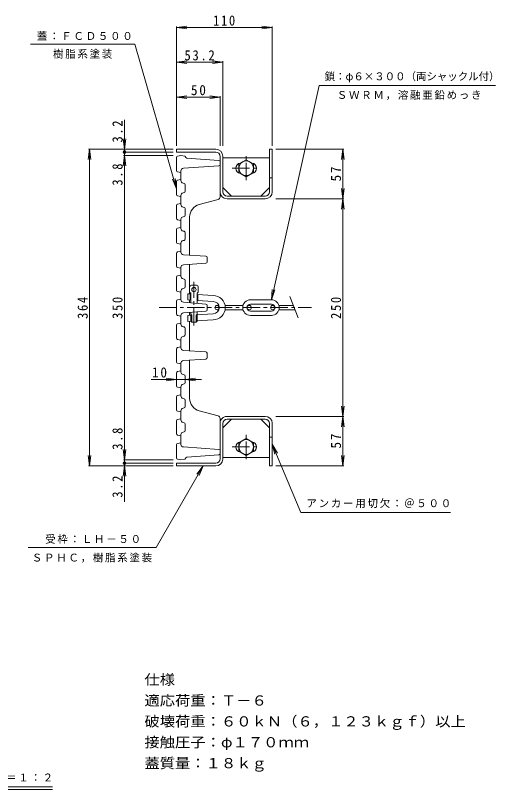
# Model space of a CAD drawing. Units: millimetres, scale not verified. Extents: x -733 to 740, y -549 to 476.
# Drawn here: x 188 to 740, y -414 to 476 of the extents above; entities that cross this region are included whole.
import ezdxf
from ezdxf.enums import TextEntityAlignment as Align

# ---------------------------------------------------------------- set-up
doc = ezdxf.new("R2010")
doc.units = ezdxf.units.MM
doc.header["$LTSCALE"] = 4
doc.header["$PDMODE"] = 32
doc.header["$PDSIZE"] = 3.2
doc.linetypes.add('CHAIN1', pattern=[8, 5, -1, 1, -1])
for name, color, linetype, lineweight in [('0-0_0', 3, 'Continuous', 9), ('0-1', 2, 'Continuous', 9), ('0-E', 7, 'Continuous', 9), ('0-F', 7, 'Continuous', 9), ('1-F', 7, 'Continuous', 9)]:
    doc.layers.add(name, color=color, linetype=linetype, lineweight=lineweight)
doc.styles.add('ＭＳ ゴシック', font='')
doc.styles.get('ＭＳ ゴシック').set_extended_font_data('MS Gothic')

msp = doc.modelspace()

# ---------------------------------------------------------------- linework, layer by layer
at = {"layer": '0-0_0'}
for p, q in [((373.169, 312.84), (373.169, 297.55)), ((378.169, 315.07), (374.375, 314.311)), ((378.169, 315.07), (383.169, 314.07)), ((383.169, 314.07), (383.169, 313.926)), ((421.781, 309.174), (385.02, 311.931)), ((421.769, 302.977), (380.97, 300.257)), ((423.169, 307.678), (423.169, 267.377)), ((374.375, 296.079), (378.169, 295.32)), ((378.169, 297.263), (378.169, 286.029)), ((373.169, 285.09), (373.169, 270.05)), ((378.169, 287.32), (374.375, 286.561)), ((380.581, 283.088), (381.963, 282.811)), ((383.169, 281.34), (383.169, 273.8)), ((374.375, 268.579), (378.169, 267.82)), ((378.169, 269.111), (378.169, 258.53)), ((381.963, 272.329), (380.581, 272.052)), ((378.169, 259.82), (374.375, 259.061)), ((420.94, 264.478), (399.317, 258.732)), ((373.169, 257.59), (373.169, 242.55)), ((380.581, 255.588), (381.963, 255.311)), ((383.169, 253.84), (383.169, 246.3)), ((374.375, 241.079), (378.169, 240.32)), ((378.169, 241.611), (378.169, 231.029)), ((381.963, 244.829), (380.581, 244.552)), ((388.169, 244.235), (388.169, 200.403)), ((378.169, 232.32), (374.375, 231.561)), ((373.169, 230.09), (373.169, 215.05)), ((380.581, 228.088), (381.963, 227.811)), ((383.169, 226.34), (383.169, 218.8)), ((374.375, 213.579), (378.169, 212.82)), ((378.169, 214.111), (378.169, 203.877)), ((381.963, 217.329), (380.581, 217.052)), ((378.169, 204.82), (374.375, 204.061)), ((373.169, 202.59), (373.169, 187.55)), ((380.97, 200.883), (406.769, 199.163)), ((408.169, 197.667), (408.169, 192.473)), ((380.97, 189.257), (406.769, 190.977)), ((388.169, 155.92), (388.169, 189.737)), ((374.375, 186.079), (378.169, 185.32)), ((378.169, 186.263), (378.169, 176.029)), ((373.169, 175.09), (373.169, 160.05)), ((378.169, 177.32), (374.375, 176.561)), ((380.581, 173.088), (381.963, 172.811)), ((383.169, 171.34), (383.169, 163.8)), ((381.963, 162.329), (380.581, 162.052)), ((396.169, 165.81), (390.169, 165.81)), ((398.169, 157.81), (398.169, 163.81)), ((374.375, 158.579), (378.169, 157.82)), ((378.169, 159.111), (378.169, 149.24)), ((386.169, 149.06), (386.169, 156.06)), ((386.169, 156.06), (389.669, 155.815)), ((389.669, 156.81), (388.169, 157.81)), ((388.669, 148.885), (388.669, 155.885)), ((389.669, 145.55), (389.669, 156.81)), ((396.669, 156.81), (398.169, 157.81)), ((396.669, 144.99), (396.669, 156.81)), ((396.669, 155.325), (415.169, 154.032)), ((397.669, 148.255), (397.669, 155.255)), ((503.35, 152.995), (513.073, 128.233)), ((373.169, 147.59), (373.169, 132.55)), ((378.169, 149.82), (374.375, 149.061)), ((380.93, 146.249), (406.789, 144.18)), ((386.169, 149.06), (389.669, 148.815)), ((388.169, 148.92), (388.169, 145.67)), ((396.669, 148.325), (415.169, 147.032)), ((408.169, 142.685), (408.169, 137.455)), ((421.707, 142.57), (419.669, 142.57)), ((449.523, 142.57), (428.944, 142.57)), ((456.669, 142.57), (455.047, 142.57)), ((482.169, 149.07), (458.169, 149.07)), ((482.169, 144.07), (458.169, 144.07)), ((483.669, 142.57), (485.292, 142.57)), ((490.815, 142.57), (507.444, 142.57)), ((380.93, 133.891), (406.789, 135.96)), ((388.169, 131.22), (388.169, 134.47)), ((389.669, 124.325), (389.669, 134.59)), ((396.669, 124.325), (396.669, 135.15)), ((421.707, 137.57), (419.669, 137.57)), ((449.523, 137.57), (428.944, 137.57)), ((456.669, 137.57), (455.047, 137.57)), ((482.169, 136.07), (458.169, 136.07)), ((483.669, 137.57), (485.292, 137.57)), ((490.815, 137.57), (509.407, 137.57)), ((378.169, 130.32), (374.375, 131.079)), ((378.169, 121.029), (378.169, 130.9)), ((386.169, 131.081), (390.669, 131.395)), ((386.169, 124.081), (386.169, 131.081)), ((390.669, 131.815), (389.669, 131.815)), ((390.669, 123.325), (390.669, 131.815)), ((395.669, 131.745), (415.169, 133.109)), ((396.669, 131.815), (395.669, 131.815)), ((395.669, 123.325), (395.669, 131.815)), ((395.669, 124.745), (415.169, 126.108)), ((482.169, 131.07), (458.169, 131.07)), ((373.169, 105.05), (373.169, 120.09)), ((374.375, 121.561), (378.169, 122.32)), ((380.581, 118.088), (381.963, 117.811)), ((383.169, 116.34), (383.169, 108.8)), ((386.169, 124.081), (390.669, 124.395)), ((388.169, 90.403), (388.169, 124.22)), ((390.669, 123.325), (389.669, 124.325)), ((395.669, 123.325), (390.669, 123.325)), ((395.669, 123.325), (396.669, 124.325)), ((381.963, 107.329), (380.581, 107.052)), ((378.169, 102.82), (374.375, 103.579)), ((378.169, 93.877), (378.169, 104.111)), ((373.169, 77.55), (373.169, 92.59)), ((374.375, 94.061), (378.169, 94.82)), ((380.97, 90.883), (406.769, 89.163)), ((380.97, 79.257), (406.769, 80.977)), ((408.169, 82.473), (408.169, 87.667)), ((378.169, 75.32), (374.375, 76.079)), ((378.169, 66.029), (378.169, 76.263)), ((388.169, 35.905), (388.169, 79.737)), ((373.169, 50.05), (373.169, 65.09)), ((374.375, 66.561), (378.169, 67.32)), ((380.581, 63.088), (381.963, 62.811)), ((383.169, 61.34), (383.169, 53.8)), ((378.169, 47.82), (374.375, 48.579)), ((378.169, 38.529), (378.169, 49.111)), ((381.963, 52.329), (380.581, 52.052)), ((373.169, 22.55), (373.169, 37.59)), ((374.375, 39.061), (378.169, 39.82)), ((380.581, 35.588), (381.963, 35.311)), ((383.169, 33.84), (383.169, 26.3)), ((378.169, 20.32), (374.375, 21.079)), ((378.169, 11.029), (378.169, 21.611)), ((381.963, 24.829), (380.581, 24.552)), ((420.94, 15.662), (399.317, 21.408)), ((373.169, -4.95), (373.169, 10.09)), ((374.375, 11.561), (378.169, 12.32)), ((423.169, -27.538), (423.169, 12.763)), ((380.581, 8.088), (381.963, 7.811)), ((383.169, 6.34), (383.169, -1.2)), ((378.169, -7.18), (374.375, -6.421)), ((378.169, -17.123), (378.169, -5.889)), ((381.963, -2.671), (380.581, -2.948)), ((373.169, -32.7), (373.169, -17.41)), ((374.375, -15.939), (378.169, -15.18)), ((421.769, -22.837), (380.97, -20.117)), ((378.169, -34.93), (374.375, -34.171)), ((378.169, -34.93), (383.169, -33.93)), ((383.169, -33.93), (383.169, -33.786)), ((421.781, -29.034), (385.02, -31.791))]:
    msp.add_line(p, q, dxfattribs=at)
at = {"layer": '0-0_0', "linetype": 'CHAIN1'}
for p, q in [((393.169, 119.325), (393.169, 169.81)), ((353.169, 140.07), (528.425, 140.07))]:
    msp.add_line(p, q, dxfattribs=at)
at = {"layer": '0-0_0'}
for centre in [(393.169, 160.81), (419.669, 140.07), (456.669, 140.07), (483.669, 140.07)]:
    msp.add_circle(centre, 2.5, dxfattribs=at)
for centre, radius, start, end in [((374.669, 312.84), 1.5, 101.30992, 180), ((385.169, 313.926), 2, 180, 265.71085), ((421.669, 304.473), 1.5, 273.81407, 0), ((421.669, 307.678), 1.5, 0, 85.71085), ((374.669, 297.55), 1.5, 180, 258.69006), ((381.169, 297.263), 3, 93.81407, 179.99998), ((374.669, 285.09), 1.5, 101.30992, 180), ((381.169, 286.029), 3, 180, 258.69006), ((381.669, 281.34), 1.5, 0, 78.69006), ((374.669, 270.05), 1.5, 180, 258.69006), ((381.169, 269.111), 3, 101.30992, 180), ((381.669, 273.8), 1.5, 281.30992, 0), ((420.169, 267.377), 3, 284.88045, 0), ((374.669, 257.59), 1.5, 101.30992, 180), ((381.169, 258.53), 3, 180, 258.69006), ((403.169, 244.235), 15, 104.88045, 180), ((381.669, 253.84), 1.5, 0, 78.69006), ((374.669, 242.55), 1.5, 180, 258.69006), ((381.169, 241.611), 3, 101.30992, 180), ((381.669, 246.3), 1.5, 281.30992, 0), ((374.669, 230.09), 1.5, 101.30992, 180), ((381.169, 231.029), 3, 180, 258.69006), ((381.669, 226.34), 1.5, 0, 78.69006), ((374.669, 215.05), 1.5, 180, 258.69006), ((381.169, 214.111), 3, 101.30992, 180), ((381.669, 218.8), 1.5, 281.30992, 0), ((374.669, 202.59), 1.5, 101.30992, 180), ((381.169, 203.877), 3, 180, 266.18591), ((406.669, 197.667), 1.5, 0, 86.18591), ((374.669, 187.55), 1.5, 180, 258.69006), ((381.169, 186.263), 3, 93.81407, 180), ((406.669, 192.473), 1.5, 273.81407, 0), ((374.669, 175.09), 1.5, 101.30992, 180), ((381.169, 176.029), 3, 180, 258.69006), ((381.669, 171.34), 1.5, 0, 78.69006), ((381.169, 159.111), 3, 101.30992, 180), ((381.669, 163.8), 1.5, 281.30992, 0), ((390.169, 163.81), 2, 90, 180), ((396.169, 163.81), 2, 0, 90), ((374.669, 160.05), 1.5, 180, 258.69006), ((415.169, 140.07), 14, 270, 90), ((374.669, 147.59), 1.5, 101.30992, 180), ((381.169, 149.24), 3, 180, 265.42607), ((406.669, 142.685), 1.5, 0, 85.42607), ((415.169, 140.07), 7, 270, 90), ((458.169, 140.07), 9, 90, 270), ((458.169, 140.07), 4, 90, 270), ((482.169, 140.07), 9, 270, 90), ((482.169, 140.07), 4, 270, 90), ((381.169, 130.9), 3, 94.57391, 180), ((406.669, 137.455), 1.5, 274.57391, 0), ((374.669, 132.55), 1.5, 180, 258.69006), ((374.669, 120.09), 1.5, 101.30992, 180), ((381.169, 121.029), 3, 180, 258.69006), ((381.669, 116.34), 1.5, 0, 78.69006), ((381.169, 104.111), 3, 101.30992, 180), ((381.669, 108.8), 1.5, 281.30992, 0), ((374.669, 105.05), 1.5, 180, 258.69006), ((374.669, 92.59), 1.5, 101.30992, 180), ((381.169, 93.877), 3, 180, 266.18591), ((406.669, 87.667), 1.5, 1.40329, 86.18591), ((406.669, 82.473), 1.5, 273.81407, 0), ((374.669, 77.55), 1.5, 180, 258.69006), ((381.169, 76.263), 3, 93.81407, 180), ((374.669, 65.09), 1.5, 101.30992, 180), ((381.169, 66.029), 3, 180, 258.69006), ((381.669, 61.34), 1.5, 0, 78.69006), ((381.669, 53.8), 1.5, 281.30992, 0), ((374.669, 50.05), 1.5, 180, 258.69006), ((381.169, 49.111), 3, 101.30992, 180), ((374.669, 37.59), 1.5, 101.30992, 180), ((381.169, 38.529), 3, 180, 258.69006), ((403.169, 35.905), 15, 180, 255.11954), ((381.669, 33.84), 1.5, 0, 78.69006), ((374.669, 22.55), 1.5, 180, 258.69006), ((381.169, 21.611), 3, 101.30992, 180), ((381.669, 26.3), 1.5, 281.30992, 0), ((374.669, 10.09), 1.5, 101.30992, 180), ((381.169, 11.029), 3, 180, 258.69006), ((420.169, 12.763), 3, 1.40329, 75.11954), ((381.669, 6.34), 1.5, 0, 78.69006), ((374.669, -4.95), 1.5, 180, 258.69006), ((381.169, -5.889), 3, 101.30992, 180), ((381.669, -1.2), 1.5, 281.30992, 0), ((374.669, -17.41), 1.5, 101.30992, 180), ((381.169, -17.123), 3, 180, 266.18591), ((421.669, -24.333), 1.5, 1.40329, 86.18591), ((374.669, -32.7), 1.5, 180, 258.69006), ((385.169, -33.786), 2, 94.28914, 180), ((421.669, -27.538), 1.5, 274.28914, 0)]:
    msp.add_arc(centre, radius, start, end, dxfattribs=at)
at = {"layer": '0-1'}
for p, q in [((373.169, 318.87), (373.169, 322.07)), ((373.169, 322.07), (418.369, 322.07)), ((479.969, 322.07), (483.169, 322.07)), ((479.969, 273.27), (479.969, 322.07)), ((483.169, 273.07), (483.169, 322.07)), ((373.169, 318.87), (418.169, 318.87)), ((423.169, 313.87), (423.169, 273.07)), ((426.369, 273.27), (426.369, 314.07)), ((426.369, 312.27), (479.969, 312.27)), ((479.969, 289.07), (483.169, 289.07)), ((436.369, 268.27), (426.369, 278.27)), ((469.969, 268.27), (479.969, 278.27)), ((431.369, 268.27), (474.969, 268.27)), ((431.169, 265.07), (475.169, 265.07)), ((436.369, 11.87), (426.369, 1.87)), ((431.169, 15.07), (475.169, 15.07)), ((431.369, 11.87), (474.969, 11.87)), ((469.969, 11.87), (479.969, 1.87)), ((423.169, 7.07), (423.169, -33.73)), ((426.369, 6.87), (426.369, -33.93)), ((479.969, 6.87), (479.969, -41.93)), ((483.169, 7.07), (483.169, -41.93)), ((444.682, -15.23), (453.169, -10.33)), ((444.682, -25.03), (444.682, -15.23)), ((453.169, -10.33), (461.656, -15.23)), ((461.656, -15.23), (461.656, -25.03)), ((479.969, -8.93), (483.169, -8.93)), ((453.169, -29.93), (444.682, -25.03)), ((461.656, -25.03), (453.169, -29.93)), ((426.369, -32.13), (479.969, -32.13)), ((373.169, -38.73), (418.169, -38.73)), ((373.169, -38.73), (373.169, -41.93)), ((373.169, -41.93), (418.369, -41.93)), ((479.969, -41.93), (483.169, -41.93))]:
    msp.add_line(p, q, dxfattribs=at)
at = {"layer": '0-1', "linetype": 'CHAIN1'}
for p, q in [((453.169, 286.47), (453.169, 314.07)), ((437.169, 300.27), (469.169, 300.27)), ((453.169, -33.93), (453.169, -6.33)), ((437.169, -20.13), (469.169, -20.13))]:
    msp.add_line(p, q, dxfattribs=at)
at = {"layer": '0-1'}
msp.add_lwpolyline([(461.656, 295.37), (461.656, 305.17), (453.169, 310.07), (444.682, 305.17), (444.682, 295.37), (453.169, 290.47)], close=True, dxfattribs=at)
for centre in [(453.169, 300.27), (453.169, -20.13)]:
    msp.add_circle(centre, 8.5, dxfattribs=at)
for centre, radius, start, end in [((418.369, 314.07), 8, 0, 90), ((418.169, 313.87), 5, 0, 90), ((447.169, 300.27), 6, 96.13597, 263.86401), ((459.169, 300.27), 6, 276.13597, 83.86401), ((431.169, 273.07), 8, 180, 270), ((431.369, 273.27), 5, 180, 270), ((474.969, 273.27), 5, 270, 0), ((475.169, 273.07), 8, 270, 0), ((431.169, 7.07), 8, 89.99998, 180), ((431.369, 6.87), 5, 90, 180), ((474.969, 6.87), 5, 0, 90), ((475.169, 7.07), 8, 0, 90), ((447.169, -20.13), 6, 96.13597, 263.86401), ((459.169, -20.13), 6, 276.13597, 83.86401), ((418.169, -33.73), 5, 270, 0), ((418.369, -33.93), 8, 270, 0)]:
    msp.add_arc(centre, radius, start, end, dxfattribs=at)
at = {"layer": '0-E'}
for p, q in [((205.156, 442.84), (324.988, 442.84)), ((373.169, 276.624), (324.988, 442.84)), ((537.091, 395.391), (482.169, 149.07)), ((537.091, 395.391), (739.955, 395.391)), ((373.169, 276.624), (368.352, 287.615)), ((373.169, 276.624), (371.361, 288.487)), ((483.169, -16.93), (486.333, -28.505)), ((403.853, -41.93), (396.548, -51.45)), ((516.094, -95.301), (688.136, -95.301)), ((202.597, -135.531), (349.812, -135.531))]:
    msp.add_line(p, q, dxfattribs=at)
for points in [[(516.094, -95.301), (483.169, -16.93), (489.221, -27.292)], [(349.812, -135.531), (403.853, -41.93), (399.261, -53.016)]]:
    msp.add_lwpolyline(points, dxfattribs=at)
at = {"layer": '0-F'}
for p, q in [((373.169, 462.07), (385.067, 463.637)), ((373.169, 326.07), (373.169, 463.27)), ((483.169, 462.07), (471.272, 463.637)), ((483.169, 326.07), (483.169, 463.27)), ((373.169, 462.07), (483.169, 462.07)), ((373.169, 462.07), (385.067, 460.504)), ((483.169, 462.07), (471.272, 460.504)), ((373.169, 422.07), (385.067, 423.637)), ((373.169, 422.07), (426.369, 422.07)), ((373.169, 422.07), (385.067, 420.504)), ((426.369, 422.07), (414.472, 423.637)), ((426.369, 422.07), (414.472, 420.504)), ((426.369, 326.07), (426.369, 423.27)), ((373.169, 382.07), (385.067, 383.636)), ((423.169, 382.07), (411.272, 383.636)), ((423.169, 326.07), (423.169, 383.27)), ((373.169, 382.07), (423.169, 382.07)), ((373.169, 382.07), (385.067, 380.504)), ((423.169, 382.07), (411.272, 380.504)), ((313.169, -83.27), (313.169, 355.991)), ((313.169, 322.07), (311.603, 333.967)), ((313.169, 322.07), (314.736, 333.967)), ((273.169, 322.07), (271.603, 310.173)), ((369.169, 322.07), (271.969, 322.07)), ((273.169, -41.93), (273.169, 322.07)), ((273.169, 322.07), (274.735, 310.173)), ((487.169, 322.07), (565.613, 322.07)), ((564.413, 322.07), (562.847, 310.173)), ((564.413, -41.93), (564.413, 322.07)), ((564.413, 322.07), (565.98, 310.173)), ((313.169, 315.07), (311.603, 303.173)), ((369.169, 318.87), (311.969, 318.87)), ((369.169, 315.07), (311.969, 315.07)), ((313.169, 315.07), (314.736, 303.173)), ((565.98, 276.967), (562.847, 253.173)), ((562.847, 276.967), (565.98, 253.173)), ((487.169, 265.07), (565.613, 265.07)), ((482.169, 149.07), (483.229, 161.023)), ((482.169, 149.07), (486.287, 160.341)), ((401.705, 57.57), (343.837, 57.57)), ((373.169, 57.57), (361.272, 59.136)), ((373.169, 57.57), (361.272, 56.004)), ((383.169, 57.57), (395.066, 59.136)), ((383.169, 57.57), (395.066, 56.004)), ((565.98, 26.968), (562.847, 3.173)), ((562.847, 26.968), (565.98, 3.173)), ((487.169, 15.07), (565.613, 15.07)), ((313.169, -34.93), (311.603, -23.033)), ((313.169, -34.93), (314.736, -23.033)), ((273.169, -41.93), (271.603, -30.033)), ((273.169, -41.93), (274.735, -30.033)), ((369.169, -34.93), (311.969, -34.93)), ((564.413, -41.93), (562.847, -30.032)), ((564.413, -41.93), (565.98, -30.032)), ((369.169, -41.93), (271.969, -41.93)), ((313.169, -41.93), (311.603, -53.827)), ((369.169, -38.73), (311.969, -38.73)), ((313.169, -41.93), (314.736, -53.827)), ((487.169, -41.93), (565.613, -41.93))]:
    msp.add_line(p, q, dxfattribs=at)
for p in [(313.169, 318.87), (313.169, -38.73)]:
    msp.add_point(p, dxfattribs=at)
at = {"layer": '1-F'}
for p, q in [((-49.822, -410.62), (230.401, -410.62)), ((-49.822, -413.824), (230.401, -413.824))]:
    msp.add_line(p, q, dxfattribs=at)

# ---------------------------------------------------------------- texts
at = {"layer": '0-E', "style": 'ＭＳ ゴシック'}
msp.add_text('鎖：φ６×３００（両シャックル付）', height=8.798, dxfattribs=at).set_placement((543.43, 398.768), align=Align.BOTTOM_LEFT)
at = {"layer": '0-E', "char_height": 8.798, "attachment_point": 7, "style": 'ＭＳ ゴシック'}
for s, insert in [('\\T1.17;蓋：ＦＣＤ５００', (212.479, 447.248)), ('\\T1.17;樹脂系塗装', (231.072, 426.191)), ('\\T1.17;ＳＷＲＭ，溶融亜鉛めっき', (557.413, 378.699)), ('\\T1.17;アンカー用切欠：＠５００', (522.521, -90.317)), ('\\T1.17;受枠：ＬＨ－５０', (222.051, -131.378)), ('\\T1.17;ＳＰＨＣ，樹脂系塗装', (206.659, -153.069))]:
    msp.add_mtext(s, dxfattribs=dict(at, insert=insert))
at = {"layer": '0-F', "color": 2, "style": 'ＭＳ ゴシック', "width": 1.1}
for s, p in [('仕様', (336.169, -296.888)), ('適応荷重：Ｔ－６', (336.169, -320.888)), ('破壊荷重：６０ｋＮ（６，１２３ｋｇｆ）以上', (336.169, -344.888)), ('接触圧子：φ１７０ｍｍ', (336.169, -368.888)), ('蓋質量：１８ｋｇ', (336.169, -392.888))]:
    msp.add_text(s, height=11.73, dxfattribs=at).set_placement(p, align=Align.BOTTOM_LEFT)
at = {"layer": '0-F', "color": 2, "char_height": 11.73, "attachment_point": 7, "style": 'ＭＳ ゴシック'}
for s, insert in [('\\T1.27;\\W0.9;110', (415.169, 464.07)), ('\\T1.28;\\W0.9;53.2', (382.269, 424.07)), ('\\T1.27;\\W0.95;50', (389.669, 384.07)), ('\\T1.27;\\W0.95;10', (344.923, 59.57))]:
    msp.add_mtext(s, dxfattribs=dict(at, insert=insert))
at = {"layer": '0-F', "color": 2, "char_height": 11.73, "attachment_point": 7, "rotation": 90, "style": 'ＭＳ ゴシック'}
for s, insert in [('\\T1.27;\\W0.9;3.2', (311.169, 329.772)), ('\\T1.27;\\W0.9;3.8', (311.169, 280.277)), ('\\T1.27;\\W0.95;57', (562.413, 285.07)), ('\\T1.27;\\W0.9;364', (271.169, 127.07)), ('\\T1.27;\\W0.9;350', (311.169, 127.07)), ('\\T1.27;\\W0.9;250', (562.413, 127.07)), ('\\T1.27;\\W0.9;3.8', (311.169, -23.322)), ('\\T1.27;\\W0.95;57', (562.413, -21.93)), ('\\T1.27;\\W0.9;3.2', (311.169, -78.445))]:
    msp.add_mtext(s, dxfattribs=dict(at, insert=insert))
at = {"layer": '1-F', "insert": (-47.598, -405.547), "char_height": 8.798, "attachment_point": 7, "style": 'ＭＳ ゴシック'}
msp.add_mtext('\\T1.17;アンカーボルト用切欠部詳細図\u3000Ｓ＝１：２', dxfattribs=at)

doc.saveas('drawing.dxf')
